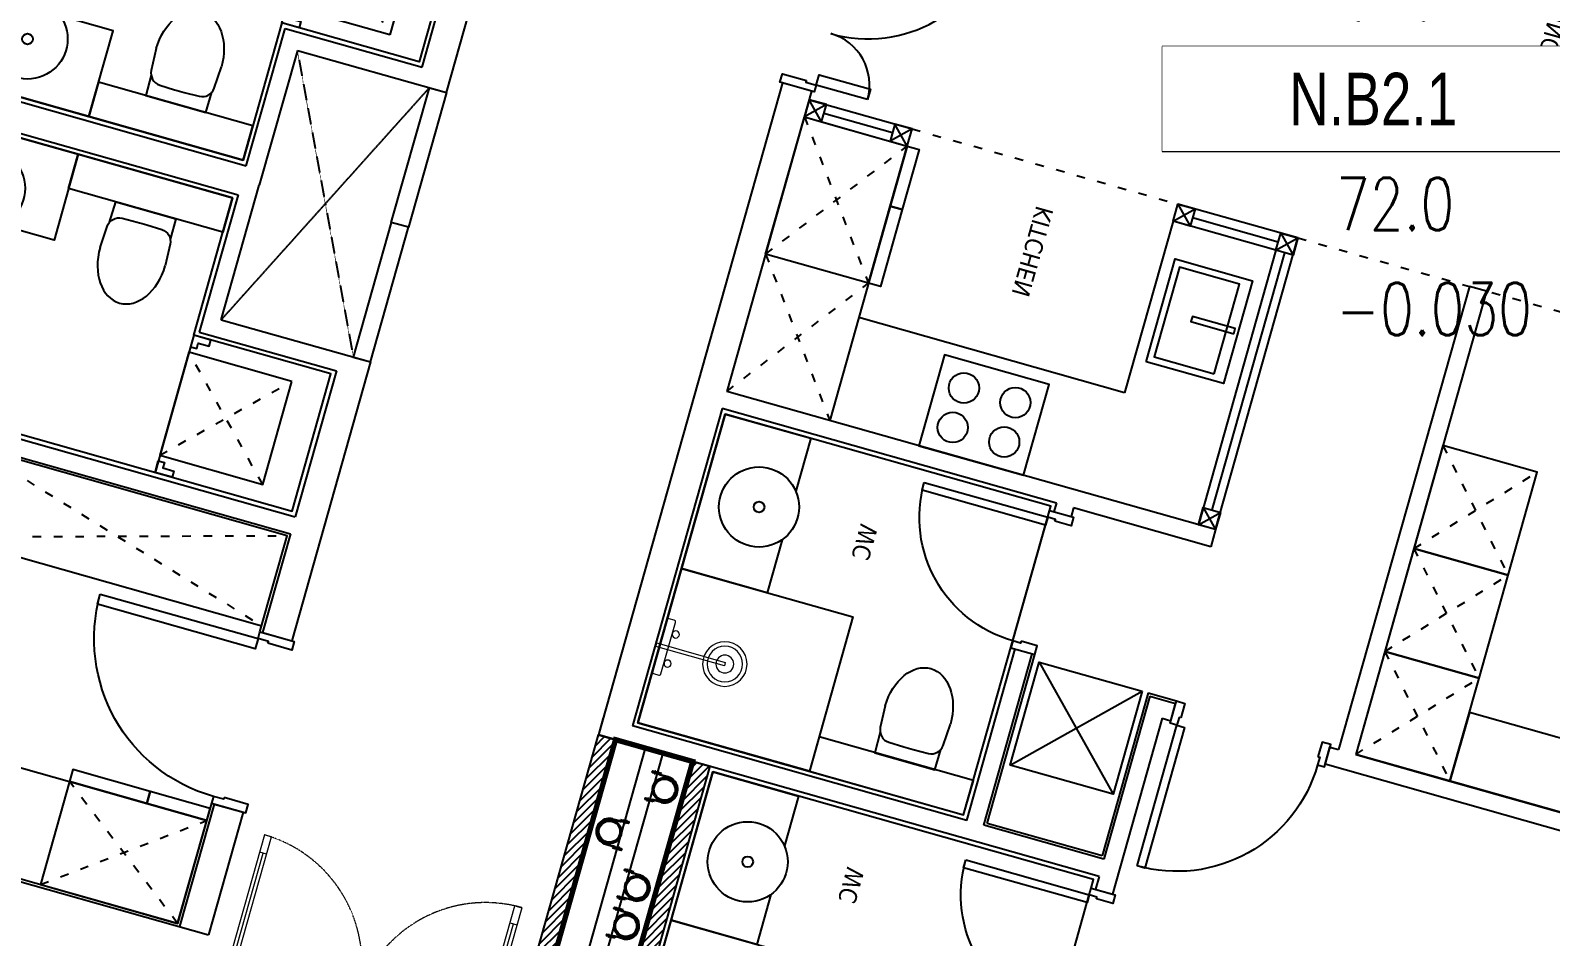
# Model space of a CAD drawing. Header units: millimetres. Extents: x -361679452 to 361242511, y -278557090 to 278849308.
# Drawn here: x -40806 to -32274, y 126547 to 131631 of the extents above; entities that cross this region are included whole.
import ezdxf
from ezdxf.enums import TextEntityAlignment as Align
from ezdxf.xclip import XClip

# ---------------------------------------------------------------- set-up
doc = ezdxf.new("R2010")
doc.units = ezdxf.units.MM
doc.header["$MEASUREMENT"] = 0
doc.header["$XCLIPFRAME"] = 0
doc.set_wipeout_variables(frame=1)
for name, pattern in [('ACAD_ISO03W100', [30, 12, -18]), ('HIDDEN', [0.375, 0.25, -0.125]), ('Xref_NT1+NT2_MBDV Cot vach_220729$0$HIDDEN2', [0.1875, 0.125, -0.0625])]:
    doc.linetypes.add(name, pattern=pattern)
for name, color, linetype in [('1-CAPLANH', 4, 'Continuous'), ('1-Chu thich', 4, 'Continuous'), ('1VinaPVC-Text', 9, 'Continuous'), ('A-_FURN----_E-_N', 251, 'Continuous'), ('A-_SANIEQPT_E-_N', 251, 'Continuous'), ('A-ANNO-ROOM', 50, 'Continuous'), ('A-WALL-FNSH', 11, 'Continuous'), ('IDEA - dim', 251, 'Continuous'), ('KT-Khuat', 9, 'HIDDEN'), ('KT-Net manh', 139, 'Continuous'), ('KT-Tuong', 1, 'Continuous'), ('NDT Cap nuoc', 4, 'Continuous')]:
    doc.layers.add(name, color=color, linetype=linetype)
for name, color, linetype, lineweight in [('A-NoiThat', 39, 'Continuous', 13), ('KT-Chuviet', 255, 'Continuous', 15), ('KT-Net thay', 7, 'Continuous', 15), ('KT-Net truc', 18, 'Continuous', 15), ('Xref_NT1+NT2_MBDV Cot vach_220729$0$CUA', 37, 'Continuous', 13)]:
    doc.layers.add(name, color=color, linetype=linetype, lineweight=lineweight)
doc.styles.add('220126_HDN_HBA typical plan$0$211210_HDN_HBA_TYPICAL PLAN CORE OPT 1$0$HBA-Text', font='GOTHIC.TTF')
doc.styles.add('font unicode ccu', font='arial.ttf')
doc.styles.add('ROMANS', font='ROMANS.SHX')
doc.styles.add('Tahoma', font='tahoma.ttf')

# ---------------------------------------------------------------- blocks, each defined once
blk = doc.blocks.new('ong thoat xi')
at = {"layer": '1-Chu thich', "color": 40, "linetype": 'ByBlock'}
for p, q in [((-60.67026964394608, 70.09262039628811), (-61.48603848775383, 70.09262039628811)), ((-60.67026964394608, 70.09262039628811), (-61.48603848775383, 70.09262039628811)), ((-61.48603848775383, 70.09262039628811), (-61.48603848711354, 56.79486832523253)), ((-60.67026964394608, 70.09262039628811), (-60.67026964260732, 56.79486832569818)), ((-54.93791736802086, 70.09262039489111), (-54.12214852363104, 70.09262039407622)), ((-54.93791736802086, 70.09262039489111), (-54.93791736679849, 56.79486832371913)), ((-54.93791736802086, 70.09262039489111), (-54.12214852363104, 70.09262039407622)), ((-54.12214852363104, 70.09262039407622), (-54.12214852229226, 56.79486832313705)), ((-75.38012683280976, 61.71243314491585), (-75.38012683356645, 65.30088436778169)), ((-65.74530692066764, 60.15858772792853), (-73.82631818420485, 60.15858772746287)), ((-65.78777581622126, 66.90270846546628), (-73.82628140639281, 66.90270846383646)), ((-65.83680565783288, 67.38554804772139), (-65.83680565730901, 59.50194067240228)), ((-65.47424172598403, 68.65452180604916), (-61.84860241872957, 68.65452180698048)), ((-65.47424172679892, 66.11657429032493), (-61.90376675099832, 66.11657429125624)), ((-65.47424172534375, 60.77091442968231), (-61.90376675169683, 60.77091443061362)), ((-65.47424172563478, 58.23296691395808), (-61.84860241774003, 58.23296691500582)), ((-60.67026964260732, 56.79486832569818), (-61.48603848711354, 56.79486832523253)), ((-54.93791736679849, 56.79486832371913), (-54.12214852229226, 56.79486832313705)), ((-50.13394528458593, 68.65452180535067), (-53.75958459306275, 68.65452180523425)), ((-50.13394528423669, 58.232966913376), (-53.75958459178218, 58.23296691302676)), ((-50.13394528452773, 66.11657428939361), (-53.70442025974624, 66.11657428939361)), ((-50.13394528400386, 60.77091442898382), (-53.70442025887314, 60.77091442805249)), ((-49.77138135395943, 67.38554804725571), (-49.7713813536684, 59.50194067088886)), ((-32.65563905594172, 66.87869586132001), (-49.77138135436689, 66.87869586690795)), ((-29.11534677405143, 60.00879285379778), (-49.77138135419228, 60.00879285181873)), ((1.717475750250741, 60.0087928546127), (-41.21941808814881, 60.00879285309929)), ((-41.2194180888473, 57.94782194821164), (-41.21941808908014, 60.00879285333212)), ((-41.2194180888473, 57.94782194821164), (-41.21941808908014, 60.00879285333212)), ((-41.2194180888473, 57.94782194902655), (-41.21941808908014, 60.00879285333212)), ((1.717475749552249, 57.94782195100561), (-41.2194180888473, 57.94782194821164)), ((-32.65563905570889, 60.00879284727853), (-32.65563905594172, 66.87869586132001)), ((-75.38012683350826, -61.91815018712077), (-75.38012683286797, -65.50660140905529)), ((-65.74530691356631, -60.36430476850364), (-73.82631818496156, -60.36430476931854)), ((-65.78777580836322, -67.10842550569214), (-73.82628140581073, -67.10842550569214)), ((-65.8368056496256, -67.59126508864574), (-65.8368056496256, -59.70765771332662)), ((-65.47424171830062, -58.43868395511527), (-61.84860241104615, -58.43868395488243)), ((-65.47424171917375, -60.976631470141), (-61.90376674348954, -60.97663146990817)), ((-65.47424171771853, -66.32229133090004), (-61.90376674267463, -66.3222913305508)), ((-65.47424171795136, -68.86023884720636), (-61.84860241011484, -68.8602388468571)), ((-60.67026963614626, -57.00058536557481), (-61.4860384806525, -57.00058536487631)), ((-61.48603847948834, -70.29833743674679), (-61.4860384806525, -57.00058536487631)), ((-60.6702696349239, -70.29833743651398), (-60.67026963614626, -57.00058536557481)), ((-54.9379173591733, -70.29833743837662), (-54.93791736033746, -57.00058536720462)), ((-54.93791736033746, -57.00058536720462), (-54.12214851600584, -57.00058536685538)), ((-54.12214851466706, -70.29833743802736), (-54.12214851600584, -57.00058536685538)), ((-50.1339452767861, -58.43868395651225), (-53.75958458462264, -58.43868395674508)), ((-50.13394527568016, -68.86023884848692), (-53.7595845842734, -68.86023884871975)), ((-50.13394527626225, -60.97663147223648), (-53.70442025212105, -60.97663147223648)), ((-50.13394527632044, -66.32229133218061), (-53.70442025124794, -66.32229133334475)), ((-49.77138134575215, -67.59126509027557), (-49.77138134627604, -59.70765771460719)), ((-30.91456355975243, -60.21450989425648), (-49.77138134581037, -60.21450989565346)), ((-34.45485584205016, -67.08441291505005), (-49.77138134563574, -67.08441290992776)), ((1.717475756304338, -58.15353898785543), (-41.21941808151314, -58.15353899006732)), ((-41.21941808151314, -58.15353899006732), (-41.21941808069823, -60.2145098951878)), ((-41.21941808151314, -58.15353899088222), (-41.21941808069823, -60.2145098951878)), ((1.717475756944622, -60.21450989204459), (-41.21941808069823, -60.2145098951878)), ((-34.45485584222479, -60.21450990100857), (-34.45485584205016, -67.08441291505005)), ((-60.6702696349239, -70.29833743651398), (-61.48603847948834, -70.29833743674679)), ((-60.6702696349239, -70.29833743651398), (-61.48603847948834, -70.29833743674679)), ((-54.9379173591733, -70.29833743837662), (-54.12214851466706, -70.29833743802736)), ((-54.9379173591733, -70.29833743837662), (-54.12214851466706, -70.29833743802736))]:
    blk.add_line(p, q, dxfattribs=at)
for centre, major_axis, ratio, start_param, end_param in [((-73.7847118762438, 65.30782007810194), (1.128139395118837, 1.128139395118833), 0.999999999981247, 0.8114564950257566, 2.36054173982049), ((-73.82628141500754, 61.71243314514867), (1.098734631828849, 1.098734631828845), 0.9999999999706548, 2.356194490402434, 3.926990816608578), ((-63.43481961626094, 67.38554804818703), (1.698460618368481, -1.698460618368488), 0.9999999999880228, 3.370391498457508, 4.483590135757281), ((-55.80344074894674, 63.44374436128418), (7.094660364457459, -7.094660364457486), 0.9999999999999998, 3.657340742990352, 4.196640890984128), ((-63.43481961567886, 59.50194067310075), (1.698460618368481, -1.698460618368488), 0.9999999999880228, 3.370391498457508, 4.483590135757281), ((-63.88802452944218, 67.38554804772139), (1.698460618352194, -1.698460618352201), 0.9999999999880228, 0.2287988448677159, 1.341997482167488), ((-63.88802452938398, 67.38554804900195), (1.698460618368481, -1.698460618368488), 0.9999999999880228, 0.2287988448677159, 1.341997482167488), ((-71.51940339541761, 63.44374436023645), (7.094660364541318, -7.094660364541345), 0.9999999999939811, 0.5157480894039148, 1.055048237384961), ((-71.51940339541761, 63.44374436023645), (7.094660364541318, -7.094660364541345), 0.9999999999939811, 0.5157480894039148, 1.055048237384961), ((-63.88802452897654, 59.50194067275152), (1.698460618368481, -1.698460618368488), 0.9999999999880228, 0.2287988448677159, 1.341997482167488), ((-63.88802452897654, 59.50194067275152), (1.698460618368481, -1.698460618368488), 0.9999999999880228, 0.2287988448677159, 1.341997482167488), ((-51.72016248240834, 67.38554804679006), (1.698460618302127, 1.698460618302121), 0.9999999999834358, 1.799595171691055, 2.912793808962478), ((-51.72016248182626, 67.38554804748854), (1.698460618368481, -1.698460618368488), 0.9999999999880228, 3.370391498457508, 4.483590135757281), ((-44.08878361462848, 63.4437443598872), (7.094660364416927, 7.094660364416901), 0.9999999999939808, 2.08654441620483, 2.625844564185877), ((-44.08878361462848, 63.4437443598872), (7.094660364416927, 7.094660364416901), 0.9999999999939808, 2.08654441620483, 2.625844564185877), ((-51.72016248124418, 59.50194067077246), (1.698460618302127, 1.698460618302121), 0.9999999999834358, 1.799595171691055, 2.912793808962478), ((-51.72016248124418, 59.50194067077246), (1.698460618302127, 1.698460618302121), 0.9999999999834358, 1.799595171691055, 2.912793808962478), ((-52.17336739588063, 67.38554804620799), (1.698460618368481, -1.698460618368488), 0.9999999999880228, 0.2287988448677159, 1.341997482167488), ((-59.80474626185605, 63.44374435942154), (7.094660364541345, 7.094660364541318), 0.9999999999939808, -1.055048237384963, -0.5157480894039148), ((-52.17336739529855, 59.50194067123812), (1.698460618317141, 1.698460618317135), 0.9999999999834357, -1.341997481892333, -0.2287988446337132), ((-6.984919e-10, -0.1028585183667019), (34.07629290540685, -34.07629290540699), 0.9999999999996163, 0.7853981633976402, 7.068583470577226), ((0.3434951510280371, -0.1028585180174559), (42.50535631470555, -42.50535631470572), 0.9999999999987998, 5.497787143388879, 8.639379796978673), ((0.3434951510280371, -0.1028585180174559), (41.04802981248233, -41.0480298124825), 0.9999999999998442, 5.497787143388998, 8.639379796978794), ((-73.78471187618561, -65.51353711914271), (1.128139395128906, 1.1281393951289), 0.9999999999608769, 2.351847240170423, 3.900932485497246), ((-73.82628141593888, -61.91815018700434), (1.09873463182571, 1.098734631825706), 0.9999999999763682, 0.7853981630159299, 2.35619449040529), ((-63.43481960770441, -59.70765771297738), (1.698460618352194, -1.698460618352201), 0.9999999999880228, 3.370391498457508, 4.483590135757281), ((-55.80344074190361, -63.64946139999665), (7.094660364401588, 7.094660364401562), 0.9999999999939808, 2.086544416204056, 2.625844564186651), ((-63.43481960805366, -67.59126508876216), (1.698460618302127, 1.698460618302121), 0.9999999999834358, 1.799595171691055, 2.912793808962478), ((-63.88802452175879, -59.70765771332662), (1.698460618352193, -1.698460618352199), 0.9999999999880232, 0.2287988448677158, 1.341997482167488), ((-63.88802452175879, -59.70765771332662), (1.698460618352193, -1.698460618352199), 0.9999999999880232, 0.2287988448677158, 1.341997482167488), ((-71.51940338715212, -63.64946140092798), (7.094660364401557, -7.094660364401586), 0.9999999999939808, 0.5157480894031421, 1.055048237385733), ((-71.51940338715212, -63.64946140092798), (7.094660364401557, -7.094660364401586), 0.9999999999939808, 0.5157480894031421, 1.055048237385733), ((-63.8880245211767, -67.59126508911139), (1.698460618368481, -1.698460618368488), 0.9999999999880228, 0.2287988448677159, 1.341997482167488), ((-63.8880245211767, -67.59126508911139), (1.698460618368481, -1.698460618368488), 0.9999999999880228, 0.2287988448677159, 1.341997482167488), ((-51.72016247350256, -59.70765771460719), (1.698460618368481, -1.698460618368488), 0.9999999999880228, 3.370391498457508, 4.483590135757281), ((-51.72016247350256, -59.70765771460719), (1.698460618368481, -1.698460618368488), 0.9999999999880228, 3.370391498457508, 4.483590135757281), ((-44.08878360758536, -63.64946140220854), (7.094660364416927, 7.094660364416901), 0.9999999999939808, 2.08654441620483, 2.625844564185877), ((-44.08878360758536, -63.64946140220854), (7.094660364416927, 7.094660364416901), 0.9999999999939808, 2.08654441620483, 2.625844564185877), ((-51.72016247297871, -67.59126509097405), (1.698460618333429, 1.698460618333422), 0.9999999999834358, 1.799595171697458, 2.912793808956078), ((-51.72016247297871, -67.59126509097405), (1.698460618333429, 1.698460618333422), 0.9999999999834358, 1.799595171697458, 2.912793808956078), ((-52.17336738767335, -59.70765771437436), (1.698460618352194, -1.698460618352201), 0.9999999999880228, 0.2287988448677159, 1.341997482167488), ((-59.80474625423084, -63.64946140313986), (7.094660364597215, -7.094660364597241), 1, 0.5157480894013327, 1.055048237393564), ((-52.17336738767335, -67.59126509027557), (1.69846061833718, -1.698460618337187), 0.9999999999880228, 0.2287988448613146, 1.341997482173889)]:
    blk.add_ellipse(centre, major_axis=major_axis, ratio=ratio, start_param=start_param, end_param=end_param, dxfattribs=at)
at = {"layer": '1-Chu thich', "color": 40, "lineweight": -3}
blk.add_ellipse((0, 0), major_axis=(38.86204005918639, -38.86204005918654), ratio=0.9999999999984992, start_param=0.7853981633981985, end_param=7.068583470577785, dxfattribs=at)
blk = doc.blocks.new('1800x450')
at = {"layer": '1-CAPLANH', "const_width": 30}
blk.add_lwpolyline([(0, -450.0000000000146), (1800.000000000029, -450.0000000000146), (1800.000000000029, 0), (0, 0)], close=True, dxfattribs=at)
at = {"layer": '1-CAPLANH'}
blk.add_lwpolyline([(2.91038304567337e-11, -275), (1800, -275.0000000000146), (1800, -174.9999999999854), (2.91038304567337e-11, -174.9999999999854)], close=True, dxfattribs=at)
at = {"layer": 'NDT Cap nuoc', "extrusion": (0.006362557600417589, -0.0130975367762719, -0.9998939805755287), "xscale": 1.231671554252203, "yscale": 1.231671554252203, "zscale": -1.231671554252201, "rotation": 90.26587940456272}
for p in [(-505.6444920994035, -107.2005332556036, 5.92663018384016), (-1300.185242348733, -107.2835156875853, 10.98399378232099)]:
    blk.add_blockref('ong thoat xi', p, dxfattribs=at)
at = {"layer": 'NDT Cap nuoc', "extrusion": (0.006362557600417586, -0.0130975367762719, -0.9998939805755287), "xscale": 1.231671554252202, "yscale": 1.231671554252202, "zscale": -1.231671554252201, "rotation": 270.3472450279417}
for p in [(-194.6873081078326, -340.7101154711203, 6.68693570214344), (-767.2964766296254, -340.4054698147427, 8.881611896959637), (-989.2280583572926, -340.7930979031457, 11.74429930062533), (-1561.837226879086, -340.4884522467098, 13.93897549544247)]:
    blk.add_blockref('ong thoat xi', p, dxfattribs=at)
blk = doc.blocks.new('A$C2A980E36')
at = {"ltscale": 0.5}
blk.add_lwpolyline([(-10, 0), (10, 0), (10, 400), (-10, 400)], close=True, dxfattribs=at)
blk.add_lwpolyline([(160, 60), (160, 30, -0.4142135623730916), (150, 20), (-150, 20, -0.4142135623730987), (-160, 30), (-160, 60.00000000000728, -0.414213562373095), (-150, 70.00000000000728), (150, 70, -0.4142135623730915)], format="xyb", close=True, dxfattribs=at)
for centre, radius in [((0, 400), 125), ((0, 400), 100), ((0, 400), 50), ((-85, 90.00000000000728), 20), ((85, 90), 20)]:
    blk.add_circle(centre, radius, dxfattribs=at)
blk = doc.blocks.new('d800')
blk.add_line((760, 70), (40, 70))
for points in [[(40, 790), (40, 70), (85, 70), (85, 790)], [(50, 25), (40, 25), (40, 70), (0, 70), (0, -70), (50, -70)], [(750, 25), (760, 25), (760, 70), (800, 70), (800, -70), (750, -70)]]:
    blk.add_lwpolyline(points, close=True)
blk.add_arc((40, 70), 720, 0, 90)
blk = doc.blocks.new('d900n')
for points in [[(20, -50), (20, -40), (65, -40), (65, 0), (-65, 0), (-65, -50)], [(885, -40), (65, -40), (65, -85), (885, -85)], [(20, -850), (20, -860), (65, -860), (65, -900), (-65, -900), (-65, -850)]]:
    blk.add_lwpolyline(points, close=True)
blk.add_arc((65, -40), 820, 270, 0)
blk = doc.blocks.new('*U54')
at = {"ltscale": 5}
blk.add_lwpolyline([(305, -530), (305, -1.13686837721616e-13), (-305, 0), (-305, -530)], close=True, dxfattribs=at)
for centre in [(-150, -150), (150, -150.0000000000001), (-150, -380), (150, -380)]:
    blk.add_circle(centre, 85, dxfattribs=at)
blk = doc.blocks.new('*U55')
at = {"ltscale": 5}
for points in [[(-300, -450), (300, -450), (300, 0), (-300, 0)], [(-261, -65), (261, -65), (261, -415), (-261, -415)], [(-15, -20), (15, -20), (15, -270), (-15, -270)]]:
    blk.add_lwpolyline(points, close=True, dxfattribs=at)
blk = doc.blocks.new('*U53')
at = {"linetype": 'Continuous'}
for points in [[(-375.0000000000002, -849.9999999962746), (374.9999999999998, -849.9999999962748), (375.0000000000002, 850.0000000037252), (-374.9999999999998, 850.0000000037254)], [(-724.9999999999999, 750.0000000037254), (-274.9999999999999, 750.0000000037253), (-274.9999999999999, 350.0000000037253), (-724.9999999999999, 350.0000000037254)], [(-724.9999999999999, 350.0000000037254), (-674.9999999999999, 350.0000000037254), (-674.9999999999999, 750.0000000037254), (-724.9999999999999, 750.0000000037254)], [(725.0000000000001, 750.0000000037252), (275.0000000000001, 750.0000000037253), (275.0000000000001, 350.0000000037252), (725.0000000000001, 350.0000000037252)], [(725.0000000000001, 350.0000000037252), (675.0000000000001, 350.0000000037252), (675.0000000000001, 750.0000000037252), (725.0000000000001, 750.0000000037252)], [(-725, 200.0000000037254), (-274.9999999999999, 200.0000000037253), (-275.0000000000001, -199.9999999962747), (-725, -199.9999999962746)], [(-725, -199.9999999962746), (-675, -199.9999999962746), (-675, 200.0000000037254), (-725, 200.0000000037254)], [(725, 200.0000000037251), (275.0000000000001, 200.0000000037252), (274.9999999999999, -199.9999999962748), (725, -199.9999999962749)], [(725, -199.9999999962749), (675, -199.9999999962748), (675, 200.0000000037252), (725, 200.0000000037251)], [(-725.0000000000001, -749.9999999962746), (-275.0000000000001, -749.9999999962747), (-275.0000000000001, -349.9999999962747), (-725.0000000000001, -349.9999999962746)], [(-725.0000000000001, -349.9999999962746), (-675.0000000000001, -349.9999999962746), (-675.0000000000001, -749.9999999962746), (-725.0000000000001, -749.9999999962746)], [(724.9999999999999, -749.9999999962748), (274.9999999999999, -749.9999999962747), (274.9999999999999, -349.9999999962748), (724.9999999999999, -349.9999999962748)], [(724.9999999999999, -349.9999999962748), (674.9999999999999, -349.9999999962748), (674.9999999999999, -749.9999999962748), (724.9999999999999, -749.9999999962748)]]:
    blk.add_lwpolyline(points, close=True, dxfattribs=at)
blk = doc.blocks.new('dc')
for points in [[(-1100, -40), (-1110, -40), (-1110, -100), (-1150, -100), (-1150, 100), (-1100, 100)], [(-50, -40), (-40, -40), (-40, -100), (0, -100), (0, 100), (-50, 100)], [(-1109.999999999985, -400), (-1109.999999999985, -100), (-1049.999999999985, -100), (-1049.999999999985, -400)], [(-39.99999999998545, -869.9999999999709), (-39.99999999998545, -99.9999999999709), (-99.99999999998545, -99.9999999999709), (-99.99999999998545, -869.9999999999709)]]:
    blk.add_lwpolyline(points, close=True)
for centre, radius, start, end in [((-1110.000000000029, -99.9999999999709), 300.0000000000291, 270, 0), ((-40.0000000000291, -100.0000000000873), 769.9999999999345, 180, 270)]:
    blk.add_arc(centre, radius, start, end)
blk = doc.blocks.new('220126_HDN_HBA typical plan$0$210902_YS plan 330pm ver13$0$TOTO-WC-CW822J')
at = {"color": 0}
blk.add_lwpolyline([(-177.2072506700642, -119.1915361834399), (-175, 0), (175, 0), (177.2072506700642, -119.1915361836145)], dxfattribs=at)
blk.add_lwpolyline([(-190, -270), (-183.3947591906181, -144.5004246227618, -0.3908696114996718), (-115.4352058441145, -78.20653349565691), (-27.76706723973621, -75.77130742336158, -0.01388621073825284), (27.76706724101678, -75.77130742336158), (115.4352058439981, -78.20653349565691, -0.3908696114996718), (183.3947591905016, -144.5004246227618), (190, -270)], format="xyb", dxfattribs=at)
blk.add_ellipse((0, -270), major_axis=(0, -270), ratio=0.7037037037037037, start_param=4.71238898038469, end_param=7.853981633974483, dxfattribs=at)
blk = doc.blocks.new('27')
at = {"layer": 'A-_FURN----_E-_N'}
h = blk.add_hatch(dxfattribs=at)
h.set_pattern_fill('ANSI31', color=256, scale=249.9999999999999, angle=105.7787795901379)
h.set_pattern_definition([(150.7787795901379, (3649379.435617351, -11035533.23868626), (-15.25571644835622, -27.27316658636017), [])])
h.paths.add_polyline_path([(8614.994292274088, 7.275957614183426e-11), (6799.994292275966, -1.455191522836685e-11), (6799.994292275966, 100), (8614.994292275951, 100.0000000000146)])
h.paths.add_polyline_path([(8614.994292274088, 549.9999999999854), (6799.994292275951, 549.9999999999272), (6799.994292275936, 649.9999999999418), (8614.994292275951, 649.9999999999418)])
for p, q in [((3149.994292274103, 2920.000000000015), (4749.994292274088, 2920.000000000015)), ((5734.994292274074, 2905.000000000073), (6684.994292277828, 2905.000000000058)), ((6684.994292277828, 2905.000000000058), (6684.994292277814, 2234.999999999942)), ((3149.994292274103, 2320.000000000015), (4149.994292274103, 2320.000000000015)), ((6699.994292275936, 5.820766091346741e-11), (6799.994292275966, -1.455191522836685e-11))]:
    blk.add_line(p, q, dxfattribs=at)
at = {"layer": 'A-_FURN----_E-_N', "linetype": 'Continuous'}
for points in [[(4549.994292274088, 4120), (4549.994292274103, 4669.999999993597), (3949.994292274088, 4669.999999993612), (3949.994292274088, 4120), (4549.994292274088, 4120)], [(5149.994292274088, 4119.999999999985), (5149.994292274088, 4669.999999993612), (4549.994292274103, 4669.999999993597), (4549.994292274088, 4120), (5149.994292274088, 4119.999999999985)], [(5749.994292274074, 4119.999999999985), (5749.994292274103, 4669.999999993597), (5149.994292274088, 4669.999999993612), (5149.994292274088, 4119.999999999985), (5749.994292274074, 4119.999999999985)], [(3149.994292274103, 770.0000000000146), (3149.994292274088, 839.9999999999854), (3499.994292274117, 840.0000000000146), (3499.994292274074, 770)], [(3149.994292274088, 170.0000000000146), (3149.994292274103, 770.0000000000146), (3949.994292274074, 770), (3949.994292274074, 170.0000000000437)], [(3499.994292274074, 770), (3499.994292274117, 840.0000000000146), (3949.994292274117, 840.0000000000146), (3949.994292274074, 770)]]:
    blk.add_lwpolyline(points, close=True, dxfattribs=at)
at = {"layer": 'A-_FURN----_E-_N'}
for points in [[(8614.994292274088, 549.9999999999854), (6799.994292275951, 549.9999999999272), (6799.994292275936, 649.9999999999418), (8614.994292275951, 649.9999999999418)], [(8614.994292274088, 7.275957614183426e-11), (6799.994292275966, -1.455191522836685e-11), (6799.994292275966, 100), (8614.994292275951, 100.0000000000146)]]:
    blk.add_lwpolyline(points, close=True, dxfattribs=at)
at = {"layer": 'A-WALL-FNSH', "color": 5}
for points in [[(3099.994292274117, 2419.999999999985), (3099.994292274103, 2920)], [(3149.994292274088, 2970), (4649.994292274103, 2969.999999999985)], [(3099.994292274117, 270), (3099.994292274088, 670.0000000000146)]]:
    blk.add_lwpolyline(points, dxfattribs=at)
at = {"layer": 'IDEA - dim'}
for p, q in [((3049.994292274088, 3020.000000000015), (3049.994292274074, 2320.000000000015)), ((4749.994292274088, 3019.999999999985), (3049.994292274088, 3020.000000000015)), ((3049.994292274088, 2919.999999999985), (3149.994292274088, 3020.000000000015)), ((3149.994292274103, 2920.000000000015), (3049.994292274088, 3020.000000000015)), ((4649.994292274103, 2920.000000000015), (4749.994292274088, 3019.999999999985)), ((4749.994292274088, 2920.000000000015), (4649.994292274103, 3019.999999999985)), ((5734.994292274074, 2905.000000000073), (5734.994292274088, 3069.999999999985)), ((3149.994292274088, 2920.000000000073), (3149.994292274103, 2320.000000000015)), ((5734.994292274088, 2270.000000000073), (6334.994292274088, 2870.000000000073)), ((6334.994292274088, 2270.000000000073), (5734.994292274103, 2870.000000000073)), ((3049.994292274074, 2320.000000000015), (3149.994292274103, 2420.000000000015)), ((3149.994292274103, 2320.000000000015), (3049.994292274103, 2420.000000000015)), ((4149.994292274103, 2320.000000000015), (4149.994292274103, 770.0000000000146)), ((6684.994292277814, 2234.999999999942), (5699.994292274117, 2235.000000000015)), ((3049.994292274059, 170.0000000000146), (3049.994292274103, 770.0000000000146)), ((3049.994292274103, 770.0000000000146), (3149.994292274088, 670)), ((3149.994292274103, 770.0000000000146), (3049.994292274117, 670.0000000000146)), ((3149.994292274074, 770.0000000000728), (4149.994292274117, 770.0000000000582)), ((3149.994292274103, 269.9999999999854), (3149.994292274103, 770.0000000000146)), ((4149.994292274103, 770.0000000000146), (4749.994292274088, 770)), ((3049.994292274074, 270), (3149.994292274088, 170.0000000000146)), ((3149.994292274103, 269.9999999999854), (3049.994292274059, 170.0000000000146)), ((2999.994292274103, 170), (2999.994292274117, 0))]:
    blk.add_line(p, q, dxfattribs=at)
for points in [[(5749.994292274103, 4669.999999993597), (5749.994292274088, 5359.999999647276), (5349.994292274103, 5359.999999647262), (5349.994292274074, 4669.999999993597)], [(3149.994292274103, 2920.000000000015), (3049.994292274088, 2919.999999999985), (3049.994292274088, 3020.000000000015), (3149.994292274088, 3020.000000000015)], [(4749.994292274088, 2920.000000000015), (4649.994292274103, 2920.000000000015), (4649.994292274103, 3019.999999999985), (4749.994292274088, 3019.999999999985)], [(5734.994292274103, 2870.000000000073), (6334.994292274088, 2870.000000000073), (6334.994292274088, 2270.000000000073), (5734.994292274088, 2270.000000000073)], [(3149.994292274103, 2320.000000000015), (3049.994292274074, 2320.000000000015), (3049.994292274103, 2420.000000000015), (3149.994292274103, 2420.000000000015)], [(4874.994292274088, 195.0000000000146), (6674.994292277828, 195.0000000000146), (6674.994292277814, 2095.000000000058), (4874.994292274088, 2095.000000000073)], [(6674.994292277814, 1195.000000000015), (6674.994292277814, 2095.000000000058), (6474.994292277814, 2095.000000000073), (6474.994292277814, 1195)], [(6674.994292277828, 195.0000000000146), (5774.994292275951, 195), (5774.994292275951, 1195.000000000015), (6674.994292277814, 1195.000000000015), (6674.994292277828, 195.0000000000146)], [(3149.994292274103, 770.0000000000146), (3049.994292274103, 770.0000000000146), (3049.994292274117, 670.0000000000146), (3149.994292274088, 670)], [(3149.994292274103, 269.9999999999854), (3049.994292274074, 270), (3049.994292274059, 170.0000000000146), (3149.994292274088, 170.0000000000146)]]:
    blk.add_lwpolyline(points, close=True, dxfattribs=at)
for points in [[(6874.994292275951, 2895.000000000044), (6824.994292275951, 2895.000000000073), (6824.994292275966, 674.9999999999418), (8589.994292274103, 674.9999999999563), (8589.994292274088, 2895.000000000058), (7674.994292275922, 2895.000000000073)], [(8114.258360983775, 1995.000000000015), (8589.994292274117, 1995.000000000015), (8589.994292274103, 674.9999999999563), (7689.994292272226, 674.9999999999418), (7689.994292272226, 1570.735931288218)], [(7398.91564851065, 1174.999999999956), (7689.994292272226, 1174.999999999956), (7689.994292272226, 674.9999999999418), (6824.994292275966, 674.9999999999418), (6824.994292275951, 1174.999999999956), (7116.072936037526, 1174.999999999956)], [(5466.41564851065, 694.9999999999854), (5774.994292275936, 694.9999999999854), (5774.994292275951, 195), (4874.994292274088, 195.0000000000146), (4874.994292274088, 694.9999999999854), (5183.572936037526, 694.9999999999854)]]:
    blk.add_lwpolyline(points, dxfattribs=at)
for centre, radius in [((7257.494292274088, 999.9999999999563), 224.9999999999999), ((7257.494292274088, 999.9999999999563), 29.99999999999999), ((5324.994292274088, 520.0000000000146), 224.9999999999999), ((5324.994292274088, 520.0000000000146), 29.99999999999999)]:
    blk.add_circle(centre, radius, dxfattribs=at)
at = {"layer": 'KT-Net manh', "linetype": 'ACAD_ISO03W100', "ltscale": 4}
for p, q in [((3049.994292274103, 4920.000000000015), (3049.994292274088, 4120.000000000015)), ((4549.994292274088, 4120), (3949.994292274088, 4669.999999993612)), ((3949.994292274088, 4120), (4549.994292274103, 4669.999999993597)), ((5149.994292274088, 4119.999999999985), (4549.994292274103, 4669.999999993597)), ((4549.994292274088, 4120), (5149.994292274088, 4669.999999993612)), ((5749.994292274074, 4119.999999999985), (5149.994292274088, 4669.999999993612)), ((5149.994292274088, 4119.999999999985), (5749.994292274103, 4669.999999993597)), ((3049.994292274088, 3020.000000000015), (3049.994292274088, 4020)), ((3049.994292274103, 770.0000000000146), (3049.994292274074, 2320.000000000015)), ((3149.994292274088, 170.0000000000146), (3949.994292274074, 770)), ((3949.994292274074, 170.0000000000437), (3149.994292274103, 770.0000000000146)), ((3949.994292274074, 170.0000000000437), (4749.994292274088, 770)), ((4749.994292274088, 170.0000000000146), (3949.994292274074, 770.0000000000728))]:
    blk.add_line(p, q, dxfattribs=at)
at = {"layer": 'KT-Tuong'}
for p, q in [((5749.994292274088, 8099.999999294479), (5749.994292274074, 4119.999999999985)), ((5849.994292274088, 8099.999999294479), (5849.994292274103, 3970.000000000058)), ((3049.994292274088, 4120.000000000015), (3049.994292274088, 4020)), ((3049.994292274088, 4120.000000000015), (5749.994292274074, 4119.999999999985)), ((5849.994292274088, 4120.000000000015), (5849.994292274088, 4120.000000000015)), ((3049.994292274088, 4020), (5749.994292274088, 4020.000000000015)), ((5749.994292274088, 3970.000000000058), (5749.994292274088, 4020.000000000015)), ((5849.994292274103, 3970.000000000058), (5749.994292274088, 3970.000000000058)), ((4749.994292274088, 3019.999999999985), (4849.994292274103, 3020.000000000015)), ((4749.994292274088, 3019.999999999985), (4749.994292274088, 170.0000000000146)), ((4849.994292274103, 3020.000000000015), (4849.994292274074, 2220)), ((5749.994292274074, 2920.000000000073), (5749.994292274074, 3070)), ((5849.994292274088, 3070), (5749.994292274074, 3070)), ((5849.994292274088, 3020), (5849.994292274088, 3070)), ((5849.994292274088, 3020), (6874.994292275951, 3019.999999999927)), ((6874.994292275951, 2895.000000000044), (6874.994292275951, 3019.999999999927)), ((5749.994292274074, 2920.000000000073), (6699.994292277814, 2920.000000000073)), ((6699.994292277814, 2920.000000000073), (6699.994292277828, 2219.999999999927)), ((6799.994292277828, 2920.000000000073), (6874.994292275966, 2920.000000000073)), ((6799.994292277828, 2920.000000000073), (6799.994292277828, 1.455191522836685e-11)), ((4849.994292272226, 2220), (4899.994292274088, 2220.000000000015)), ((6699.994292279691, 2219.999999999956), (5699.994292274088, 2220)), ((4849.994292274103, 2120.000000000044), (4849.994292274088, 170)), ((4849.994292272211, 2120.000000000044), (4899.994292274103, 2120.000000000015)), ((6699.994292279676, 2119.999999999927), (5699.994292274088, 2120)), ((6699.994292277814, 2119.999999999956), (6699.994292277828, 170.0000000000146)), ((2999.994292274103, 170), (4749.994292274088, 169.9999999999563)), ((4849.994292274103, 169.9999999999563), (6699.994292277828, 170.0000000000146)), ((2999.994292274117, 0), (6799.994292277828, 1.455191522836685e-11))]:
    blk.add_line(p, q, dxfattribs=at)
at = {"layer": '1-CAPLANH', "extrusion": (0, 0, -1), "zscale": -0.9999999999999998, "rotation": 179.9999999999999}
blk.add_blockref('1800x450', (-6799.994292275966, 100), dxfattribs=at)
at = {"layer": 'A-_FURN----_E-_N', "linetype": 'Continuous', "rotation": 270}
blk.add_blockref('*U53', (934.999999996231, 2645.000000000015), dxfattribs=at)
at = {"layer": 'A-_FURN----_E-_N', "linetype": 'Continuous', "extrusion": (0, 0, -1), "zscale": -0.9999999999999998, "rotation": 179.9999999999999}
for p in [(-6874.994292275951, 2965.000000000073), (-4899.994292274088, 2165.000000000015)]:
    blk.add_blockref('d800', p, dxfattribs=at)
at = {"layer": 'A-_FURN----_E-_N', "rotation": 179.9999999999999}
blk.add_blockref('dc', (1849.994292274088, 84.99997074174462), dxfattribs=at)
at = {"layer": 'A-_SANIEQPT_E-_N', "linetype": 'Continuous', "extrusion": (0, 0, -1), "zscale": -0.9999999999999998, "rotation": 359.9999999999999}
blk.add_blockref('*U55', (-3649.994292274103, 2840), dxfattribs=at)
at = {"layer": 'A-_SANIEQPT_E-_N', "linetype": 'Continuous', "rotation": 90}
blk.add_blockref('*U54', (4219.994292274088, 1595), dxfattribs=at)
at = {"layer": 'A-_SANIEQPT_E-_N', "extrusion": (0, 0, -1), "zscale": -1, "rotation": 90}
blk.add_blockref('220126_HDN_HBA typical plan$0$210902_YS plan 330pm ver13$0$TOTO-WC-CW822J', (-6474.994292277843, 1695.000000000073), dxfattribs=at)
at = {"layer": 'A-NoiThat', "extrusion": (0, 0, -1), "zscale": -0.9999999999999998, "rotation": 359.9999999999999}
blk.add_blockref('A$C2A980E36', (-6224.994292277814, 174.9999999999854), dxfattribs=at)
at = {"layer": 'IDEA - dim', "extrusion": (0, 0, -1), "zscale": -0.9999999999999998, "rotation": 179.9999999999999}
blk.add_blockref('d900n', (-5799.994292274088, 3069.999999999985), dxfattribs=at)
at = {"layer": '1VinaPVC-Text', "style": 'Tahoma', "text_generation_flag": 4}
for s, p in [('LIVING ROOM', (1280.212206779033, 4137.080444374005)), ('KITCHEN', (3269.272469775722, 1657.752533752602)), ('WC', (7127.117032900424, 1644.99655018351)), ('WC', (5253.550815632538, 1194.240043426413))]:
    blk.add_text(s, height=100.0000000000054, dxfattribs=at).set_placement(p)
blk = doc.blocks.new('A$C21AF0CCA')
at = {"layer": 'A-ANNO-ROOM', "insert": (1197.56892258345, 814.6835720778872), "char_height": 600, "attachment_point": 2, "rotation": 0.10542954816276216, "style": '220126_HDN_HBA typical plan$0$211210_HDN_HBA_TYPICAL PLAN CORE OPT 1$0$HBA-Text'}
blk.add_mtext_dynamic_manual_height_columns('1-BR+', width=722857412.8743668, gutter_width=9765.624999999996, heights=[0], dxfattribs=at)
blk = doc.blocks.new('stdo')
at = {"layer": 'A-_FURN----_E-_N', "linetype": 'Continuous'}
for points in [[(134.9999999999854, -8804.999999866763), (134.9999999999563, -9704.999999866748), (334.9999999999854, -9704.999999866748), (334.9999999999854, -8804.999999866748)], [(935.000000001819, -9704.99999986669), (1002.500000001819, -9704.999999866719), (1002.50000000179, -9740.99999986666), (971.0000000018335, -9740.99999986669), (971.0000000018626, -9804.99999986669), (935.0000000018481, -9804.99999986669)], [(1035.000000001834, -10304.99999986669), (1035.000000001848, -9704.999999866704), (1635.000000001804, -9704.99999986669), (1635.000000001834, -10304.99999986666)], [(1735.000000001863, -9704.99999986669), (1667.500000001819, -9704.99999986669), (1667.500000001848, -9740.99999986669), (1699.000000001848, -9740.99999986669), (1699.000000001848, -9804.99999986669), (1735.000000001848, -9804.99999986669)], [(3535.000000000029, -10164.99999999999), (3465.000000000015, -10165), (3465, -9715), (3534.999999999971, -9715)], [(4135, -10515.00000000001), (3534.999999999971, -10514.99999999999), (3534.999999999971, -9715), (4135.000000000015, -9715)], [(3534.999999999971, -10514.99999999999), (3464.999999999985, -10515), (3465.000000000015, -10165), (3535.000000000029, -10164.99999999999)]]:
    blk.add_lwpolyline(points, close=True, dxfattribs=at)
at = {"layer": 'IDEA - dim'}
for p, q in [((2399.999936339664, -8679.999999999927), (2399.999936337772, -10514.99999999987)), ((934.9999999999854, -9704.99999986669), (1735.000000001863, -9704.99999986669))]:
    blk.add_line(p, q, dxfattribs=at)
for points in [[(2434.999999999971, -10514.99999999999), (1874.999936337816, -10514.99999986663), (1874.991936085047, -8629.995344715644), (1734.991935231068, -8629.995344715659), (1735.000000001892, -10504.99999986669), (934.9999999999854, -10504.99999986681), (934.9999999999854, -9704.99999986669), (134.9999999999563, -9704.999999866748), (134.9999999999563, -7004.999999866748), (1735.000000001848, -7004.999999866748), (1735.000000001848, -7909.999999866748), (1875.000000001848, -7909.999999866763), (1875.000000001251, -6864.999999866632), (1745.000000001819, -6864.999999866632), (1745.000000001877, -7004.999999866748), (1735.000000001848, -7004.999999866748)], [(3535.000000000015, -6864.999999999884), (3534.999999999971, -9715)], [(634.9999999999563, -8213.57864362943), (634.9999999999854, -7904.999999866821), (135.0000000000146, -7904.999999866763), (134.9999999999854, -8804.999999866763), (635.0000000000146, -8804.999999866748), (635, -8496.421356104096)], [(3534.999999999971, -9715), (4135.000000000015, -9715)], [(3434.999999999971, -10529.99999999999), (3434.999999999956, -10699.99999999999)]]:
    blk.add_lwpolyline(points, dxfattribs=at)
for points in [[(2474.999999999942, -9594.999999999549), (2474.999999999956, -10514.99999999959), (2534.999999999985, -10514.99999999959), (2535.000000000029, -9594.999999999593)], [(2484.999999999985, -10574.99999999999), (2474.999999999956, -10575), (2474.999999999956, -10515), (2434.999999999971, -10514.99999999999), (2434.999999999971, -10715), (2484.999999999956, -10715)], [(3384.999999999956, -10574.99999999999), (3394.999999999956, -10575), (3394.999999999956, -10514.99999999999), (3434.999999999971, -10514.99999999996), (3434.999999999971, -10715), (3384.999999999971, -10714.99999999999)], [(809.9999999999854, -10699.99999986675), (25.00000000186265, -10699.99999986675), (25.00000000181899, -10599.99999986676), (809.9999999999418, -10599.99999986494)]]:
    blk.add_lwpolyline(points, close=True, dxfattribs=at)
for radius in [225, 30]:
    blk.add_circle((459.9999999999709, -8354.999999866748), radius, dxfattribs=at)
blk.add_arc((2474.999999999956, -10514.99999999959), 919.9999999999999, 0, 90, dxfattribs=at)
at = {"layer": 'KT-Khuat', "ltscale": 5}
blk.add_lwpolyline([(809.9999999981228, -9829.999999866748), (25.00000000189175, -10214.99999986675), (809.9999999999418, -10599.99999986494)], dxfattribs=at)
at = {"layer": 'KT-Net manh', "linetype": 'ACAD_ISO03W100', "ltscale": 4}
for p, q in [((1635.000000001834, -10304.99999986666), (1035.000000001848, -9704.999999866704)), ((1635.000000001804, -9704.99999986669), (1035.000000001834, -10304.99999986669)), ((4135, -10515.00000000001), (3534.999999999971, -9715)), ((4135.000000000015, -9715), (3534.999999999971, -10514.99999999999))]:
    blk.add_line(p, q, dxfattribs=at)
at = {"layer": 'KT-Net manh'}
blk.add_lwpolyline([(3434.999999999971, -10514.99999999996), (4135, -10515.00000000001), (4135, -1100.000000000015), (4149.999999999942, -1100.000000000713)], dxfattribs=at)
at = {"layer": 'KT-Net manh', "linetype": 'ACAD_ISO03W100', "ltscale": 4}
for points in [[(2399.999936339664, -8679.999999999927), (1874.999936337816, -10514.99999986663)], [(1874.99993633962, -8679.999999866617), (2399.999936337772, -10514.99999999987)]]:
    blk.add_lwpolyline(points, dxfattribs=at)
at = {"layer": 'KT-Tuong'}
for p, q in [((109.9999999999854, -1099.999999866748), (109.9999999999854, -9729.999999866763)), ((1759.991999749051, -8644.995344715702), (1760.000000001863, -10529.99999986681)), ((1859.991999747217, -8644.995344715586), (1859.999999999985, -10529.99999986672)), ((109.9999999999854, -9729.999999866763), (909.9999999981228, -9729.99999986669)), ((909.9999999981228, -9729.99999986669), (909.9999999999563, -10529.99999986676)), ((809.9999999981228, -9829.999999866748), (25.00000000184809, -9829.999999866763)), ((809.9999999981228, -9829.999999866748), (809.9999999999854, -10699.99999986675)), ((909.9999999999854, -10529.99999986681), (1760.000000001819, -10529.9999998667))]:
    blk.add_line(p, q, dxfattribs=at)
for points in [[(4150, -1099.999999999985), (4149.999999999985, -4099.998030196541), (4289.931157952422, -4099.998073890762), (4289.930763718352, -7699.998073890674), (4150, -7699.998030196584), (4150, -10699.99999999999)], [(1860, -10529.99999986665), (2435, -10529.99999999999), (2434.999999999971, -10700)], [(3434.999999999971, -10529.99999999999), (4150.000000000029, -10529.99999999999)], [(809.9999999999854, -10699.99999986675), (2434.999999999971, -10700)], [(3434.999999999956, -10699.99999999999), (4150, -10699.99999999999)]]:
    blk.add_lwpolyline(points, dxfattribs=at)
at = {"layer": 'A-_SANIEQPT_E-_N', "xscale": -1.000000000000001, "rotation": 90}
blk.add_blockref('220126_HDN_HBA typical plan$0$210902_YS plan 330pm ver13$0$TOTO-WC-CW822J', (334.9999999999854, -9254.999999866748), dxfattribs=at)
blk = doc.blocks.new('TAG CAO DO SAN')
at = {"layer": 'KT-Net thay', "flags": 128}
blk.add_lwpolyline([(1526701.778855525, -266095.2298759429), (1526701.778855525, -266566.6584041911), (1527644.63591202, -266566.6584041911), (1527644.63591202, -266095.2298759429)], close=True, dxfattribs=at)
blk.add_wipeout([(1526701.778855525, -266095.2298759429), (1527644.6359120198, -266095.2298759429), (1527644.6359120198, -266566.65840419114), (1526701.778855525, -266566.65840419114)]).dxf.layer = 'KT-Net thay'
for points in [[(1526701.778855525, -266330.9441400666), (1527644.63591202, -266330.9441400666)], [(1526701.778855525, -266566.6584041911), (1527644.63591202, -266566.6584041911)]]:
    blk.add_lwpolyline(points, dxfattribs=at)
at = {"layer": 'KT-Chuviet', "color": 31, "style": 'ROMANS', "width": 0.75}
blk.add_text('DTTT:', height=117.8571320618522, dxfattribs=at).set_placement((1526748.92170835, -266507.8139601254))
at = {"layer": 'KT-Chuviet', "color": 31, "style": 'font unicode ccu', "width": 0.75}
blk.add_attdef('TÊNPHÒNG', text='', height=117.85713, dxfattribs=at).set_placement((1527175.308820772, -266213.4467624734), align=Align.MIDDLE_CENTER)
at = {"layer": 'KT-Chuviet', "color": 31, "ltscale": 15, "style": 'ROMANS', "width": 0.75, "flags": 8}
blk.add_attdef('CAO-DO', (1527091.943339912, -266507.7298381611), '', height=117.8571320618522, dxfattribs=at)
blk = doc.blocks.new('*U186')
for p, q in [((-1509.999999998461, -99.99999999999979), (-1549.999999998461, -99.99999999999984)), ((-1529.999999998461, -99.99999999999979), (-1529.999999998462, -649.9999999992305)), ((-90.00000000000003, -99.99999999999999), (-50.00000000000003, -99.99999999999999)), ((-70.00000000000003, -99.99999999999999), (-70.00000000000018, -649.9999999992307)), ((-1509.999999998462, -649.9999999992305), (-1549.999999998462, -649.9999999992305)), ((-90.00000000000018, -649.9999999992307), (-50.00000000000018, -649.9999999992307))]:
    blk.add_line(p, q)
for points in [[(-1599.999999998461, 99.99999998255916), (-1539.999999998461, 99.99999998255912), (-1539.999999998461, 40.00000000000019), (-1549.999999998461, 40.0000000000002), (-1549.999999998461, 2.017941369556755e-13), (-1599.999999998461, 1.875832822404735e-13)], [(2.66100453930543e-14, 99.99999998255892), (-59.99999999999997, 99.9999999825589), (-59.99999999999999, 40.00000000000001), (-49.99999999999999, 40.00000000000001), (-50, 1.4210854715202e-14), (0, 0)], [(-1549.999999998461, 2.017941369556755e-13), (-1509.999999998461, 1.875832822404735e-13), (-1509.999999998462, -749.9999999992305), (-1549.999999998462, -749.9999999992305)], [(-50, 1.4210854715202e-14), (-90, 2.842170943040401e-14), (-90.00000000000021, -749.9999999992307), (-49.99999999999997, -749.9999999992307)]]:
    blk.add_lwpolyline(points, close=True)
at = {"linetype": 'Xref_NT1+NT2_MBDV Cot vach_220729$0$HIDDEN2'}
for centre, radius, start, end in [((-1549.999999999672, 1.309874164688625e-09), 750.0000000007165, 270.0000392677516, 0), ((-49.99999999980142, 3.174903895338874e-10), 749.9999999997312, 180, 269.9999607322484)]:
    blk.add_arc(centre, radius, start, end, dxfattribs=at)

msp = doc.modelspace()

# ---------------------------------------------------------------- block references
at = {"layer": 'A-ANNO-ROOM'}
for p in [(-193366.6029767873, 192837.9996409905, 5.460855537377236e-05), (-194725.1126339572, 187914.7636662904, 5.460855537377236e-05), (-204628.500881133, 156603.4286092457, 5.461079910308954e-05)]:
    msp.add_blockref('A$C21AF0CCA', p, dxfattribs=at)
at = {"layer": 'IDEA - dim', "rotation": 254.2212141373423}
msp.add_blockref('27', (-35769.30172810683, 134223.0630842002), dxfattribs=at)

# ---------------------------------------------------------------- next in the draw order: block references
at = {"layer": 'IDEA - dim', "rotation": 74.22121413923438}
msp.add_blockref('stdo', (-48987.94182049824, 133412.0356108441), dxfattribs=at)
at = {"layer": 'KT-Net truc'}
ref = msp.add_blockref('TAG CAO DO SAN', (-3851207.719201197, 796779.5675876188, -3.413046139884756e-05), dxfattribs=dict(at, xscale=2.5, yscale=2.5, zscale=2.5))
XClip(ref).set_block_clipping_path([(1526674.1636322693, -266330.944140067), (1527644.6359120195, -266095.2298759429)])
ref.add_attrib('CAO-DO', '72.0', (-33477.8608514169, 130510.2429922162, -3.413046139884756e-05), dxfattribs={"layer": 'KT-Chuviet', "color": 31, "ltscale": 15, "height": 294.6428301546305, "style": 'ROMANS', "width": 0.7500000000000001})
ref.add_attrib('CAO-DO', '-0.030', (-33477.8608514169, 129920.9573319069, -3.413046139884756e-05), dxfattribs={"layer": 'KT-Chuviet', "color": 31, "ltscale": 15, "height": 294.6428301546305, "style": 'ROMANS', "width": 0.7500000000000001})
ref.add_attrib('TÊNPHÒNG', 'N.B2.1', dxfattribs={"layer": 'KT-Chuviet', "color": 31, "height": 294.642825, "style": 'font unicode ccu', "width": 0.7500000000000001}).set_placement((-33269.44714926575, 131245.9506814354, -3.413046139884756e-05), align=Align.MIDDLE_CENTER)

# ---------------------------------------------------------------- next in the draw order: block references
at = {"layer": 'IDEA - dim', "xscale": -1, "rotation": 74.22121413925623}
msp.add_blockref('stdo', (-48974.36418612668, 133460.0860016419), dxfattribs=at)

# ---------------------------------------------------------------- next in the draw order: block references
at = {"layer": 'Xref_NT1+NT2_MBDV Cot vach_220729$0$CUA', "rotation": 164.2212083033931}
msp.add_blockref('*U186', (-39743.79133530463, 126409.394350266, -0.001532867715990537), dxfattribs=at)

doc.saveas('drawing.dxf')
